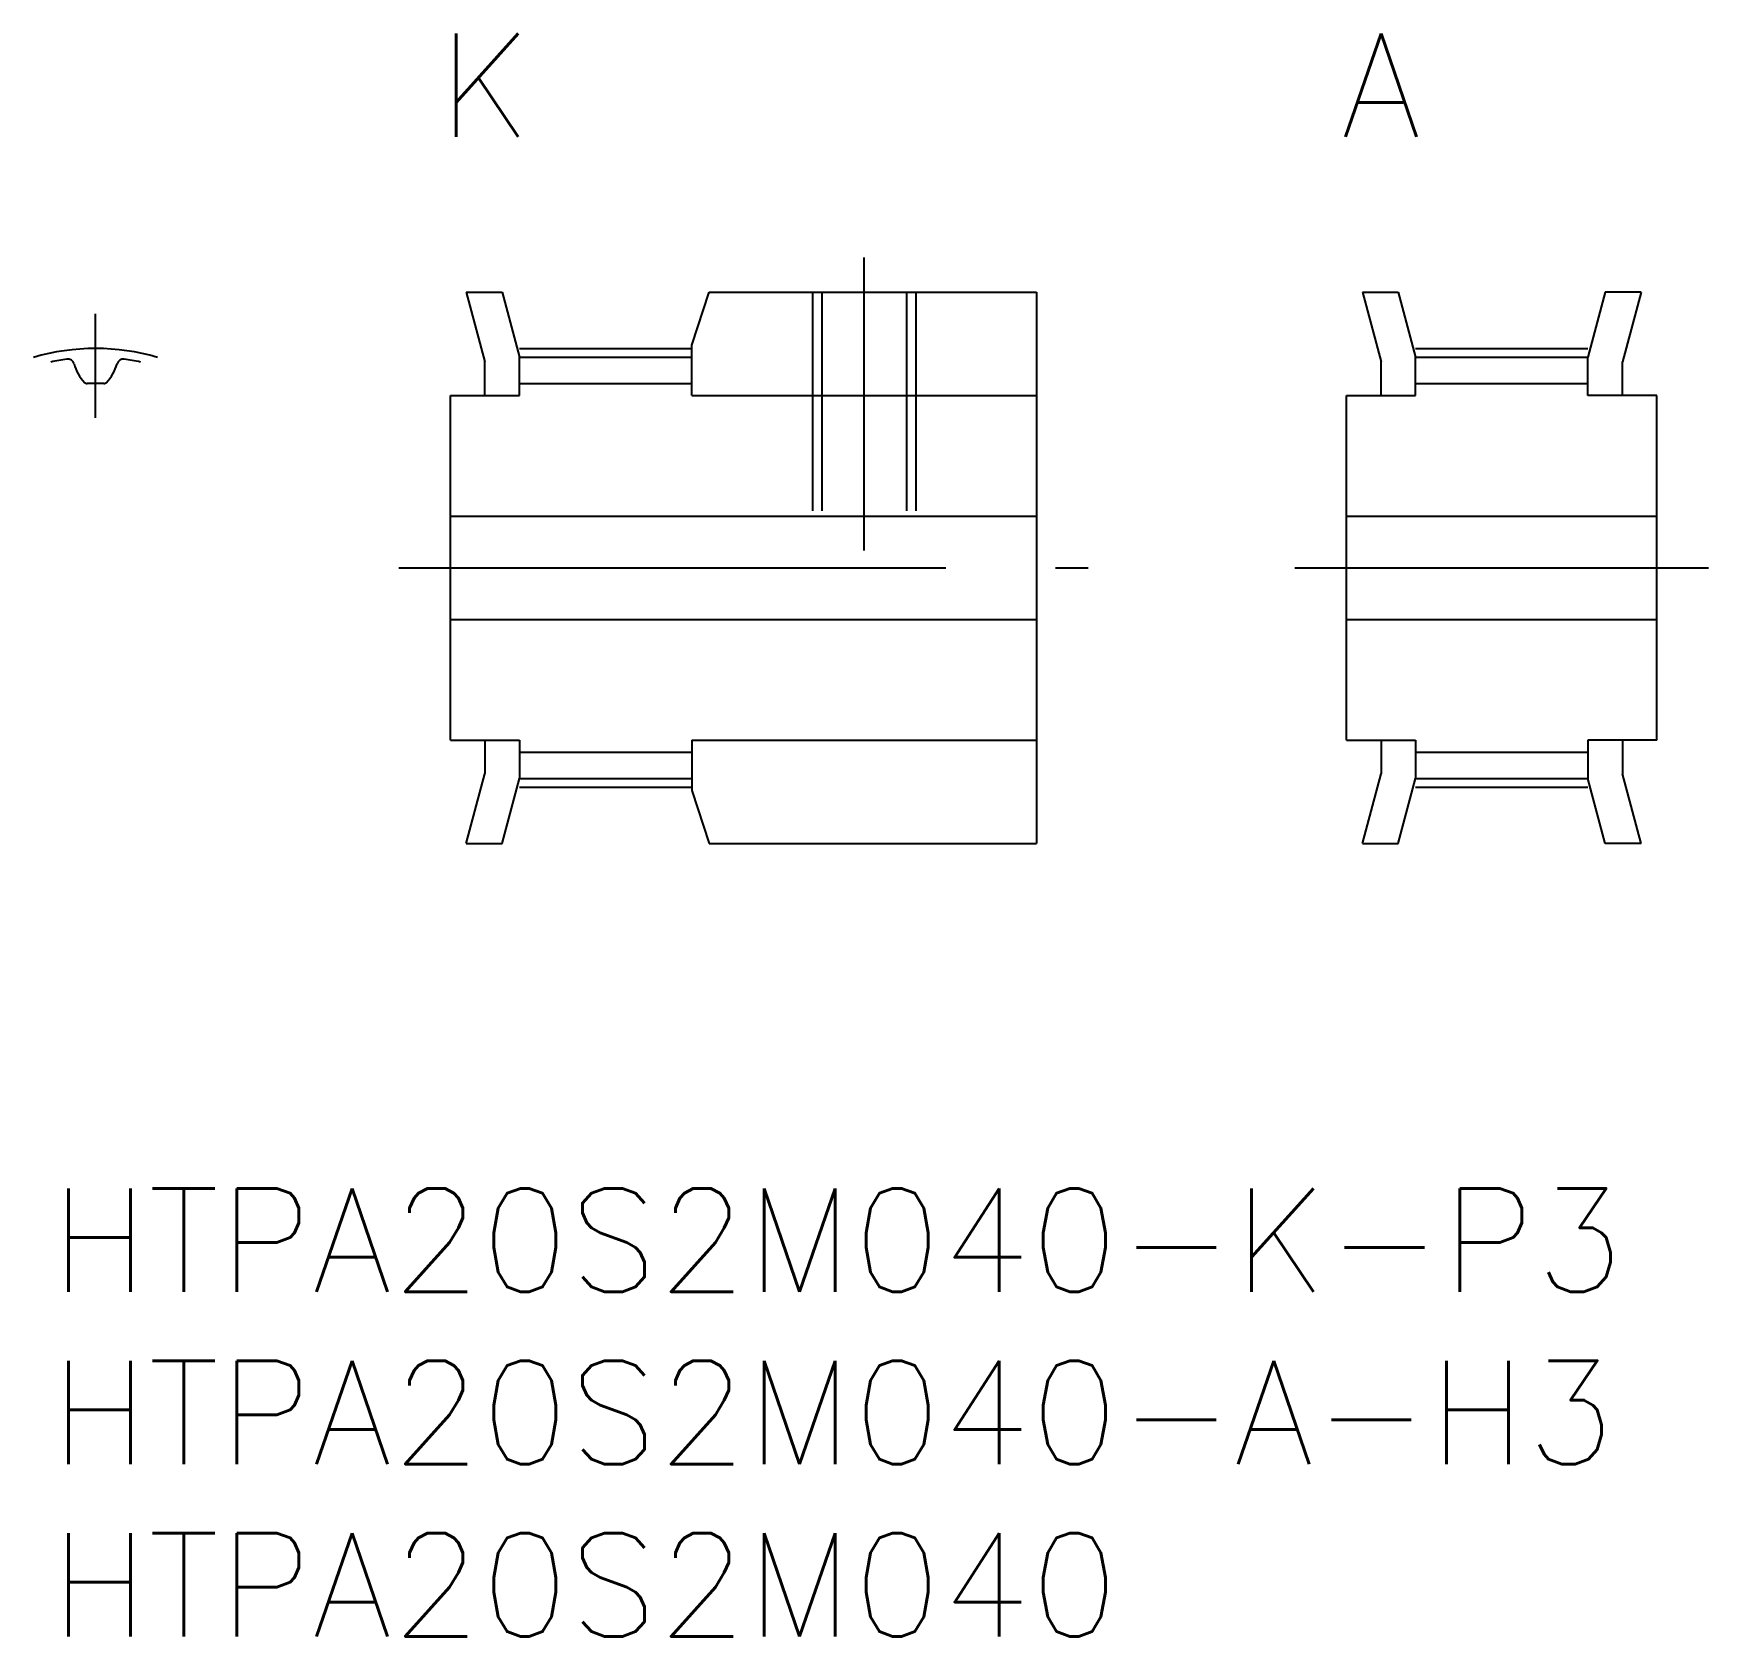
# Model space of a CAD drawing. Extents: x -0.5 to 48.1, y -13 to 33.5.
import ezdxf
from ezdxf.enums import TextEntityAlignment as Align

# ---------------------------------------------------------------- set-up
doc = ezdxf.new("R2010")
doc.units = 0
doc.header["$LTSCALE"] = 0.5
doc.linetypes.add('CENTER', pattern=[50.8, 31.75, -6.35, 6.35, -6.35])
doc.linetypes.add('DASHED', pattern=[19.05, 12.7, -6.35])
for name, color, linetype in [('MSM_CENTER', 1, 'CENTER'), ('MSM_CONTINUOUS', 7, 'CONTINUOUS'), ('MSM_DASHED', 4, 'DASHED'), ('MSM_PART_NUMBER', 7, 'CONTINUOUS')]:
    doc.layers.add(name, color=color, linetype=linetype)
doc.styles.add('MISUMI', font='txt.shx')
doc.styles.get("Standard").update_dxf_attribs({"font": 'txt.shx', "height": 1, "bigfont": 'bigfont.shx'})

# ---------------------------------------------------------------- blocks, each defined once
blk = doc.blocks.new('*U11')
at = {"layer": 'MSM_PART_NUMBER'}
blk.add_text('HTPA20S2M040-K-P3', height=3, dxfattribs=at).set_placement((0, -3))
blk = doc.blocks.new('*U12')
at = {"layer": 'MSM_PART_NUMBER'}
blk.add_text('HTPA20S2M040-A-H3', height=3, dxfattribs=at).set_placement((0, -8))
blk = doc.blocks.new('*U13')
at = {"layer": 'MSM_PART_NUMBER'}
blk.add_text('HTPA20S2M040', height=3, dxfattribs=at).set_placement((0, -13))

msp = doc.modelspace()

# ---------------------------------------------------------------- linework, layer by layer
at = {"layer": 'MSM_CENTER'}
for p, q in [((23.6, 18.5), (23.6, 27)), ((1.3, 22.35), (1.3, 25.364)), ((13.6, 24.365), (18.6, 24.365)), ((39.6, 24.365), (44.6, 24.365)), ((10.1, 18), (30.1, 18)), ((36.1, 18), (48.1, 18)), ((13.6, 11.635), (18.6, 11.635)), ((39.6, 11.635), (44.6, 11.635))]:
    msp.add_line(p, q, dxfattribs=at)
msp.add_arc((1.3, 18), 6.364, 73.5702, 106.4298, dxfattribs=at)
at = {"layer": 'MSM_CONTINUOUS'}
for p, q in [((12.058, 26), (12.6, 23.978)), ((12.058, 26), (13.094, 26)), ((13.094, 26), (13.6, 24.11)), ((18.6, 24.461), (19.1, 26)), ((19.1, 26), (28.6, 26)), ((28.6, 26), (28.6, 10)), ((38.058, 26), (38.6, 23.978)), ((38.058, 26), (39.094, 26)), ((39.094, 26), (39.6, 24.11)), ((45.106, 26), (44.6, 24.11)), ((46.142, 26), (45.106, 26)), ((46.142, 26), (45.6, 23.978)), ((18.6, 23), (18.6, 24.461)), ((12.6, 23), (12.6, 23.978)), ((13.6, 24.11), (18.6, 24.11)), ((13.6, 23), (13.6, 24.11)), ((38.6, 23), (38.6, 23.978)), ((39.6, 24.11), (44.6, 24.11)), ((39.6, 23), (39.6, 24.11)), ((44.6, 23), (44.6, 24.11)), ((45.6, 23), (45.6, 23.978)), ((13.6, 23.35), (18.6, 23.35)), ((39.6, 23.35), (44.6, 23.35)), ((11.6, 13), (11.6, 23)), ((11.6, 23), (13.6, 23)), ((18.6, 23), (28.6, 23)), ((37.6, 13), (37.6, 23)), ((37.6, 23), (39.6, 23)), ((46.6, 23), (44.6, 23)), ((46.6, 13), (46.6, 23)), ((11.6, 19.5), (28.6, 19.5)), ((37.6, 19.5), (46.6, 19.5)), ((11.6, 16.5), (28.6, 16.5)), ((37.6, 16.5), (46.6, 16.5)), ((11.6, 13), (13.6, 13)), ((12.6, 13), (12.6, 12.022)), ((13.6, 13), (13.6, 11.89)), ((13.6, 12.65), (18.6, 12.65)), ((18.6, 13), (28.6, 13)), ((18.6, 13), (18.6, 11.539)), ((37.6, 13), (39.6, 13)), ((38.6, 13), (38.6, 12.022)), ((39.6, 13), (39.6, 11.89)), ((39.6, 12.65), (44.6, 12.65)), ((46.6, 13), (44.6, 13)), ((44.6, 13), (44.6, 11.89)), ((45.6, 13), (45.6, 12.022)), ((12.058, 10), (12.6, 12.022)), ((13.094, 10), (13.6, 11.89)), ((13.6, 11.89), (18.6, 11.89)), ((38.058, 10), (38.6, 12.022)), ((39.094, 10), (39.6, 11.89)), ((39.6, 11.89), (44.6, 11.89)), ((45.106, 10), (44.6, 11.89)), ((46.142, 10), (45.6, 12.022)), ((18.6, 11.539), (19.1, 10)), ((12.058, 10), (13.094, 10)), ((19.1, 10), (28.6, 10)), ((38.058, 10), (39.094, 10)), ((46.142, 10), (45.106, 10))]:
    msp.add_line(p, q, dxfattribs=at)
for centre, radius, start, end in [((1.3, 18), 6.11, 97.8292, 102.2845), ((0.494, 23.865), 0.19, 15.984, 97.8292), ((1.95, 24.282), 1.325, 195.984, 223.1292), ((0.65, 24.282), 1.325, 316.8708, 344.016), ((2.106, 23.865), 0.19, 82.1708, 164.016), ((1.3, 18), 6.11, 77.7155, 82.1708), ((1.056, 23.445), 0.1, 223.1292, 272.5663), ((1.3, 18), 5.35, 87.4337, 92.5663), ((1.544, 23.445), 0.1, 267.4337, 316.8708)]:
    msp.add_arc(centre, radius, start, end, dxfattribs=at)
at = {"layer": 'MSM_DASHED'}
for p, q in [((22.1, 26), (22.1, 19.5)), ((22.37, 26), (22.37, 19.5)), ((24.829, 26), (24.829, 19.5)), ((25.1, 26), (25.1, 19.5))]:
    msp.add_line(p, q, dxfattribs=at)

# ---------------------------------------------------------------- block references
at = {"layer": 'MSM_CONTINUOUS'}
for name in ['*U11', '*U12', '*U13']:
    msp.add_blockref(name, (0, 0), dxfattribs=at)

# ---------------------------------------------------------------- texts
at = {"layer": 'MSM_PART_NUMBER', "style": 'MISUMI'}
for s, p in [('K', (12.6, 32)), ('A', (38.6, 32))]:
    msp.add_text(s, height=3, dxfattribs=at).set_placement(p, align=Align.MIDDLE_CENTER)

doc.saveas('drawing.dxf')
